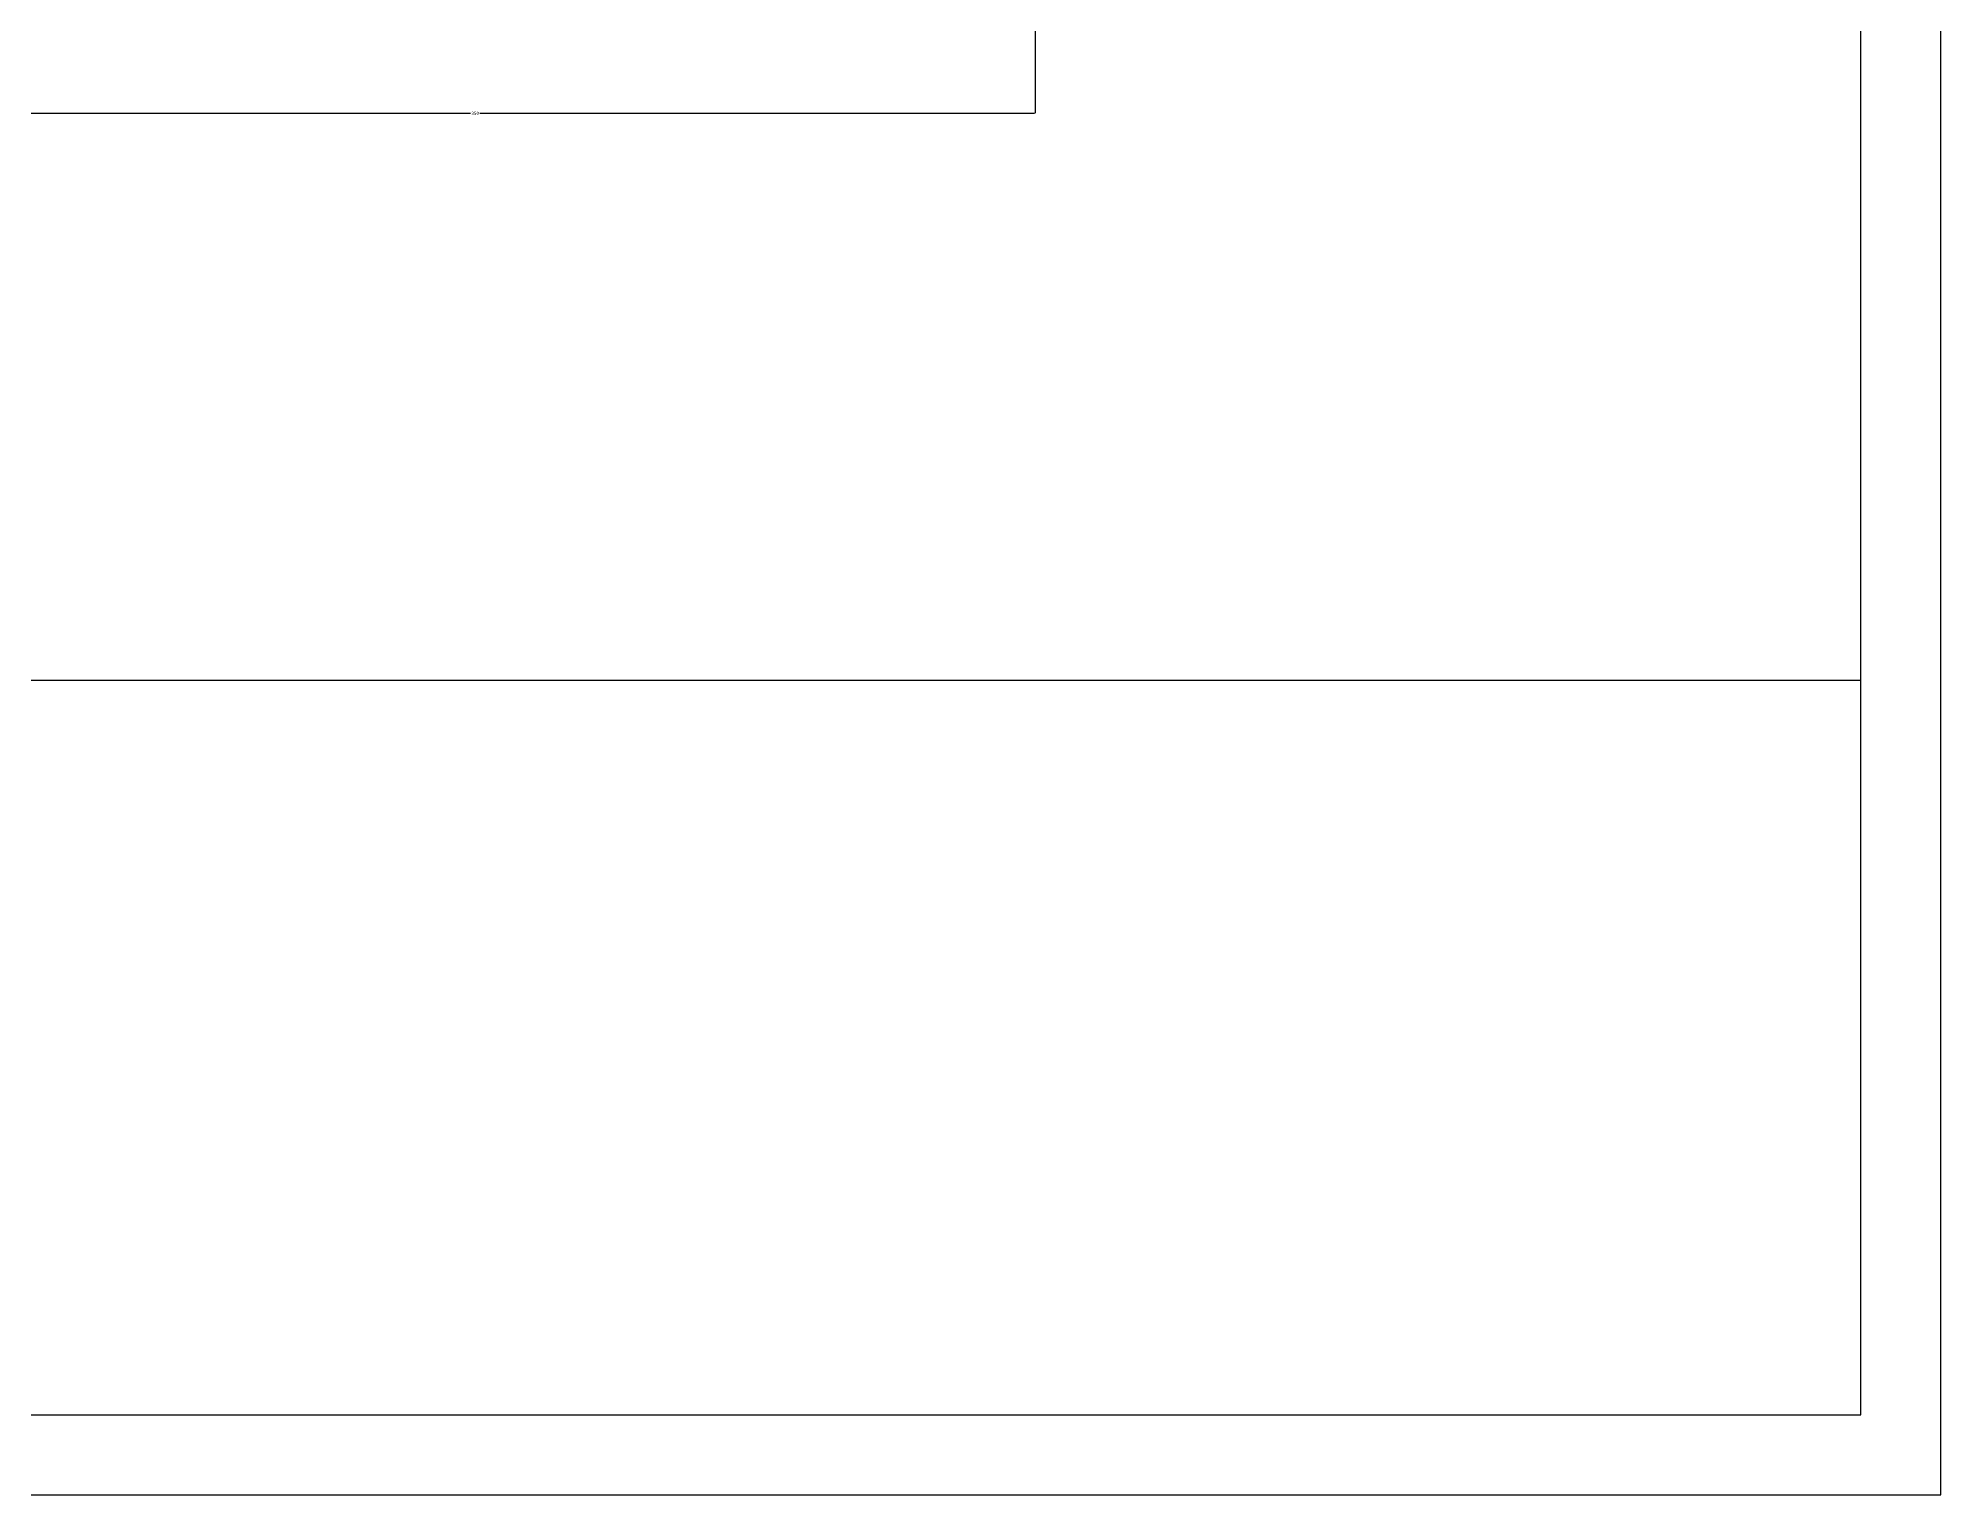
# Model space of a CAD drawing. Header units: metres. Extents: x 6342 to 7874, y -189 to 1911.
# Drawn here: x 7232 to 7827, y -189 to 266 of the extents above; entities that cross this region are included whole.
import ezdxf

# ---------------------------------------------------------------- set-up
doc = ezdxf.new("R2010")
doc.units = ezdxf.units.M
for name, color, linetype in [('图层1', 8, 'Continuous'), ('图框', 5, 'Continuous'), ('外形', 3, 'Continuous')]:
    doc.layers.add(name, color=color, linetype=linetype)
doc.dimstyles.get("Standard").update_dxf_attribs({"dimtxt": 2.5, "dimasz": 2.5, "dimexe": 1.25, "dimexo": 0.625, "dimtad": 1, "dimcen": 2.5, "dimazin": 3, "dimtfac": 1, "dimtmove": 0, "dimatfit": 3})

# ---------------------------------------------------------------- blocks, each defined once
blk = doc.blocks.new('_CLOSEDFILLED')
at = {"color": 0, "linetype": 'BYBLOCK'}
blk.add_solid([(-1, 0.2), (0, 0), (-1, -0.2)], dxfattribs=at)
blk = doc.blocks.new('*D8')
for p, q in [((7194, 281.96), (7194, 242.78)), ((7544, 281.96), (7544, 242.78)), ((7194.25, 242.78), (7367.5, 242.78)), ((7370.5, 242.78), (7543.75, 242.78))]:
    blk.add_line(p, q)
at = {"layer": 'Defpoints'}
for p in [(7194, 281.96), (7544, 281.96), (7194, 242.78)]:
    blk.add_point(p, dxfattribs=at)
at = {"xscale": 0.25, "yscale": 0.25, "rotation": 180}
blk.add_blockref('_CLOSEDFILLED', (7194, 242.78), dxfattribs=at)
at = {"xscale": 0.25, "yscale": 0.25}
blk.add_blockref('_CLOSEDFILLED', (7544, 242.78), dxfattribs=at)
at = {"insert": (7369, 242.78), "char_height": 1, "attachment_point": 5}
blk.add_mtext('350', dxfattribs=at)

msp = doc.modelspace()

# ---------------------------------------------------------------- linework, layer by layer
at = {"layer": '图层1'}
for p, q in [((7827.01, -188.95), (7827.01, 1911.05)), ((6342.01, -188.95), (7827.01, -188.95))]:
    msp.add_line(p, q, dxfattribs=at)
at = {"layer": '图框'}
for p, q in [((7802.01, -163.95), (7802.01, 1886.05)), ((6367.01, -163.95), (7802.01, -163.95))]:
    msp.add_line(p, q, dxfattribs=at)
at = {"layer": '外形'}
msp.add_line((6367.01, 65.65), (7802.01, 65.65), dxfattribs=at)

# ---------------------------------------------------------------- dimensions: what is measured, and where the dimension line sits
dim = msp.add_linear_dim(base=(7194, 242.78), p1=(7194, 281.96), p2=(7544, 281.96), dimstyle='Standard')
dim.commit()
dim.dimension.update_dxf_attribs({"geometry": '*D8', "text_midpoint": (7369, 242.78)})

doc.saveas('drawing.dxf')
